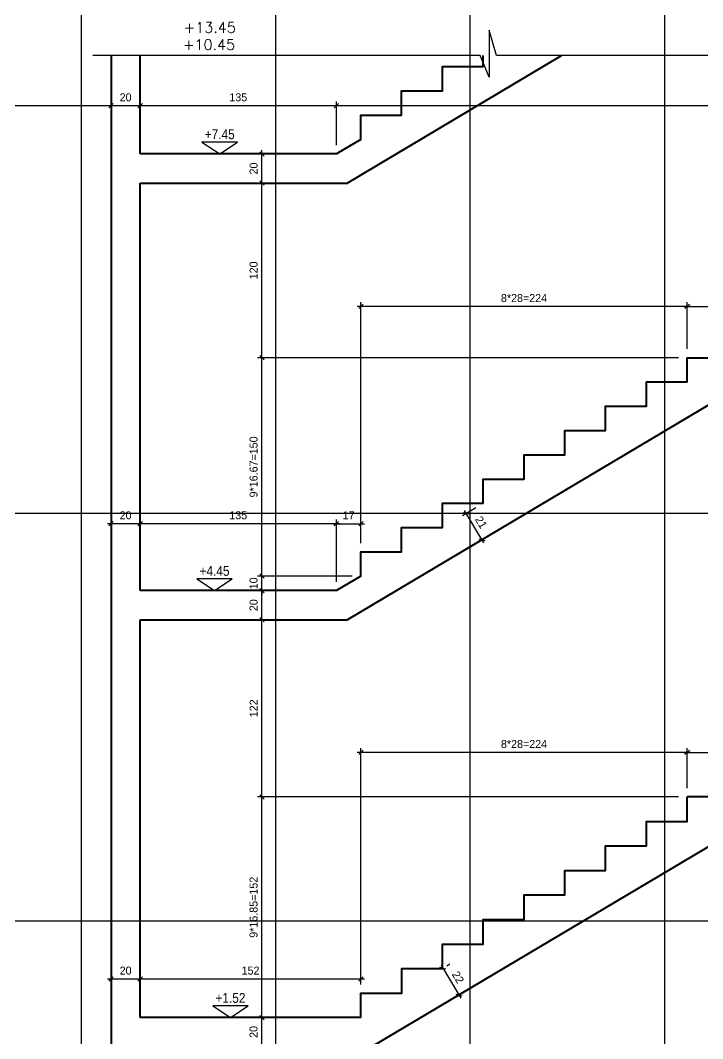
# Model space of a CAD drawing. Header units: inches. Extents: x -5298 to 11252, y 8210 to 22495.
# Drawn here: x 8336 to 8804, y 16194 to 16894 of the extents above; entities that cross this region are included whole.
import ezdxf
from ezdxf.enums import TextEntityAlignment as Align

# ---------------------------------------------------------------- set-up
doc = ezdxf.new("R2010")
doc.units = ezdxf.units.IN
doc.header["$LTSCALE"] = 55
doc.header["$MEASUREMENT"] = 0
doc.layers.get('Defpoints').update_dxf_attribs({"color": 40})
for name, color, linetype in [('BEAM', 3, 'Continuous'), ('break', 1, 'Continuous'), ('dim', 2, 'Continuous'), ('otm', 3, 'Continuous'), ('otm-text', 1, 'Continuous'), ('P-lines', 3, 'Continuous')]:
    doc.layers.add(name, color=color, linetype=linetype)
doc.layers.add('W-Conc', color=3, linetype='Continuous', lineweight=40)
doc.styles.add('danmm', font='danmm.shx', dxfattribs={"width": 0.9})
doc.styles.add('HEBTXT', font='hebtxt-weld.shx')
doc.styles.add('ROMANS', font='romans')
doc.dimstyles.new('25', dxfattribs={"dimtxt": 5.5, "dimasz": 3, "dimexe": 3, "dimexo": 6, "dimgap": 3, "dimtad": 1, "dimdec": 0, "dimrnd": 0.5, "dimtxsty": 'HEBTXT', "dimblk1": 'OBLIQUE', "dimblk2": 'OBLIQUE', "dimsah": 1, "dimcen": 1, "dimdle": 2.5, "dimclre": 9, "dimclrt": 3, "dimazin": 3, "dimtfac": 1, "dimtdec": 0, "dimtix": 1, "dimtmove": 2, "dimatfit": 3, "dimldrblk": 'OBLIQUE'})

# ---------------------------------------------------------------- blocks, each defined once
blk = doc.blocks.new('MF1')
blk.add_lwpolyline([(30, 20), (0, 0), (-30, 20)], close=True)
at = {"style": 'ROMANS'}
blk.add_attdef('0', text='', height=6, dxfattribs=at).set_placement((0, 25), align=Align.CENTER)
blk = doc.blocks.new('_OBLIQUE')
at = {"color": 0, "linetype": 'ByBlock'}
blk.add_line((-0.5, -0.5), (0.5, 0.5), dxfattribs=at)
blk = doc.blocks.new('*D1336')
at = {"layer": 'Defpoints', "color": 0, "linetype": 'Continuous', "ltscale": 5, "transparency": 16777216}
for p in [(8653.31, 16562.17, -0.16), (8664.05, 16544.13, -0.16), (8652.29, 16537.12)]:
    blk.add_point(p, dxfattribs=at)
at = {"layer": 'dim', "color": 9, "linetype": 'Continuous', "lineweight": -2, "ltscale": 5, "transparency": 16777216}
for p, q in [((8648.15, 16559.1), (8638.97, 16553.63)), ((8658.9, 16541.06), (8649.71, 16535.59))]:
    blk.add_line(p, q, dxfattribs=at)
at = {"layer": 'dim', "color": 0, "linetype": 'Continuous', "lineweight": -2, "ltscale": 5, "transparency": 16777216}
blk.add_line((8640.27, 16557.32), (8653.57, 16534.98), dxfattribs=at)
at = {"layer": 'dim', "color": 0, "linetype": 'Continuous', "lineweight": -2, "ltscale": 5, "transparency": 16777216, "xscale": 3, "yscale": 3, "zscale": 3}
for p, rotation in [((8641.55, 16555.17), 120.7677557353201), ((8652.29, 16537.12), 300.7677557353201)]:
    blk.add_blockref('_OBLIQUE', p, dxfattribs=dict(at, rotation=rotation))
at = {"layer": 'dim', "color": 3, "linetype": 'Continuous', "ltscale": 5, "transparency": 16777216, "insert": (8651.86, 16549.09), "char_height": 5.5, "attachment_point": 5, "rotation": 300.76776, "style": 'HEBTXT'}
blk.add_mtext('\\A1;21', dxfattribs=at)
blk = doc.blocks.new('*D1337')
at = {"layer": 'Defpoints', "color": 0, "linetype": 'Continuous', "ltscale": 5, "transparency": 16777216}
for p in [(8625.33, 16242.51, -0.82), (8636.23, 16224.2, -0.82), (8636.54, 16224.38)]:
    blk.add_point(p, dxfattribs=at)
at = {"layer": 'dim', "color": 0, "linetype": 'Continuous', "lineweight": -2, "ltscale": 5, "transparency": 16777216}
blk.add_line((8624.36, 16244.84), (8637.82, 16222.23), dxfattribs=at)
at = {"layer": 'dim', "color": 9, "linetype": 'Continuous', "lineweight": -2, "ltscale": 5, "transparency": 16777216}
for p, q in [((8630.48, 16245.58), (8628.21, 16244.23)), ((8641.38, 16227.27), (8639.12, 16225.92))]:
    blk.add_line(p, q, dxfattribs=at)
at = {"layer": 'dim', "color": 0, "linetype": 'Continuous', "lineweight": -2, "ltscale": 5, "transparency": 16777216, "xscale": 3, "yscale": 3, "zscale": 3}
for p, rotation in [((8625.64, 16242.7), 120.7677557353202), ((8636.54, 16224.38), 300.7677557353202)]:
    blk.add_blockref('_OBLIQUE', p, dxfattribs=dict(at, rotation=rotation))
at = {"layer": 'dim', "color": 3, "linetype": 'Continuous', "ltscale": 5, "transparency": 16777216, "insert": (8636.03, 16236.48), "char_height": 5.5, "attachment_point": 5, "rotation": 300.76776, "style": 'HEBTXT'}
blk.add_mtext('\\A1;22', dxfattribs=at)
blk = doc.blocks.new('*D1440')
at = {"layer": 'Defpoints', "color": 0, "linetype": 'Continuous', "ltscale": 5, "transparency": 16777216}
for p in [(8501.44, 16208.81), (8508.61, 16208.81, -0.31), (8509.35, 16189.16, -0.5)]:
    blk.add_point(p, dxfattribs=at)
at = {"layer": 'dim', "color": 9, "linetype": 'Continuous', "lineweight": -2, "ltscale": 5, "transparency": 16777216}
for p, q in [((8502.61, 16208.81), (8498.44, 16208.81)), ((8503.35, 16189.16), (8498.44, 16189.16))]:
    blk.add_line(p, q, dxfattribs=at)
at = {"layer": 'dim', "color": 0, "linetype": 'Continuous', "lineweight": -2, "ltscale": 5, "transparency": 16777216}
blk.add_line((8501.44, 16186.66), (8501.44, 16211.31), dxfattribs=at)
at = {"layer": 'dim', "color": 0, "linetype": 'Continuous', "lineweight": -2, "ltscale": 5, "transparency": 16777216, "xscale": 3, "yscale": 3, "zscale": 3}
for p, rotation in [((8501.44, 16208.81), 90), ((8501.44, 16189.16), 270)]:
    blk.add_blockref('_OBLIQUE', p, dxfattribs=dict(at, rotation=rotation))
at = {"layer": 'dim', "color": 3, "linetype": 'Continuous', "ltscale": 5, "transparency": 16777216, "insert": (8495.69, 16198.98), "char_height": 5.5, "attachment_point": 5, "rotation": 90, "style": 'HEBTXT'}
blk.add_mtext('\\A1;20', dxfattribs=at)
blk = doc.blocks.new('*D1441')
at = {"layer": 'Defpoints', "color": 0, "linetype": 'Continuous', "ltscale": 5, "transparency": 16777216}
for p in [(8501.44, 16360.46), (8793.3, 16360.46, 0.34), (8508.61, 16208.81, -0.31)]:
    blk.add_point(p, dxfattribs=at)
at = {"layer": 'dim', "color": 0, "linetype": 'Continuous', "lineweight": -2, "ltscale": 5, "transparency": 16777216}
blk.add_line((8501.44, 16206.31), (8501.44, 16362.96), dxfattribs=at)
at = {"layer": 'dim', "color": 9, "linetype": 'Continuous', "lineweight": -2, "ltscale": 5, "transparency": 16777216}
for p, q in [((8787.3, 16360.46), (8498.44, 16360.46)), ((8502.61, 16208.81), (8498.44, 16208.81))]:
    blk.add_line(p, q, dxfattribs=at)
at = {"layer": 'dim', "color": 0, "linetype": 'Continuous', "lineweight": -2, "ltscale": 5, "transparency": 16777216, "xscale": 3, "yscale": 3, "zscale": 3}
for p, rotation in [((8501.44, 16360.46), 90), ((8501.44, 16208.81), 270)]:
    blk.add_blockref('_OBLIQUE', p, dxfattribs=dict(at, rotation=rotation))
at = {"layer": 'dim', "color": 3, "linetype": 'Continuous', "ltscale": 5, "transparency": 16777216, "insert": (8495.69, 16284.63), "char_height": 5.5, "attachment_point": 5, "rotation": 90, "style": 'HEBTXT'}
blk.add_mtext('\\A1;9*16.85=152', dxfattribs=at)
blk = doc.blocks.new('*D1442')
at = {"layer": 'Defpoints', "color": 0, "linetype": 'Continuous', "ltscale": 5, "transparency": 16777216}
for p in [(8501.44, 16482.16), (8508.98, 16482.16, 0), (8793.3, 16360.46, 0.34)]:
    blk.add_point(p, dxfattribs=at)
at = {"layer": 'dim', "color": 9, "linetype": 'Continuous', "lineweight": -2, "ltscale": 5, "transparency": 16777216}
for p, q in [((8502.98, 16482.16), (8498.44, 16482.16)), ((8787.3, 16360.46), (8498.44, 16360.46))]:
    blk.add_line(p, q, dxfattribs=at)
at = {"layer": 'dim', "color": 0, "linetype": 'Continuous', "lineweight": -2, "ltscale": 5, "transparency": 16777216}
blk.add_line((8501.44, 16357.96), (8501.44, 16484.66), dxfattribs=at)
at = {"layer": 'dim', "color": 0, "linetype": 'Continuous', "lineweight": -2, "ltscale": 5, "transparency": 16777216, "xscale": 3, "yscale": 3, "zscale": 3}
for p, rotation in [((8501.44, 16482.16), 90), ((8501.44, 16360.46), 270)]:
    blk.add_blockref('_OBLIQUE', p, dxfattribs=dict(at, rotation=rotation))
at = {"layer": 'dim', "color": 3, "linetype": 'Continuous', "ltscale": 5, "transparency": 16777216, "insert": (8495.69, 16421.31), "char_height": 5.5, "attachment_point": 5, "rotation": 90, "style": 'HEBTXT'}
blk.add_mtext('\\A1;122', dxfattribs=at)
blk = doc.blocks.new('*D1431')
at = {"layer": 'Defpoints', "color": 0, "linetype": 'Continuous', "ltscale": 5, "transparency": 16777216}
for p in [(8501.44, 16502.16), (8509.6, 16502.16, 0.34), (8508.98, 16482.16, 0)]:
    blk.add_point(p, dxfattribs=at)
at = {"layer": 'dim', "color": 0, "linetype": 'Continuous', "lineweight": -2, "ltscale": 5, "transparency": 16777216}
blk.add_line((8501.44, 16479.66), (8501.44, 16504.66), dxfattribs=at)
at = {"layer": 'dim', "color": 9, "linetype": 'Continuous', "lineweight": -2, "ltscale": 5, "transparency": 16777216}
for p, q in [((8503.6, 16502.16), (8498.44, 16502.16)), ((8502.98, 16482.16), (8498.44, 16482.16))]:
    blk.add_line(p, q, dxfattribs=at)
at = {"layer": 'dim', "color": 0, "linetype": 'Continuous', "lineweight": -2, "ltscale": 5, "transparency": 16777216, "xscale": 3, "yscale": 3, "zscale": 3}
for p, rotation in [((8501.44, 16502.16), 90), ((8501.44, 16482.16), 270)]:
    blk.add_blockref('_OBLIQUE', p, dxfattribs=dict(at, rotation=rotation))
at = {"layer": 'dim', "color": 3, "linetype": 'Continuous', "ltscale": 5, "transparency": 16777216, "insert": (8495.69, 16492.16), "char_height": 5.5, "attachment_point": 5, "rotation": 90, "style": 'HEBTXT'}
blk.add_mtext('\\A1;20', dxfattribs=at)
blk = doc.blocks.new('*D1432')
at = {"layer": 'Defpoints', "color": 0, "linetype": 'Continuous', "ltscale": 5, "transparency": 16777216}
for p in [(8501.44, 16512.16), (8569.31, 16512.16, -0.16), (8509.6, 16502.16, 0.34)]:
    blk.add_point(p, dxfattribs=at)
at = {"layer": 'dim', "color": 9, "linetype": 'Continuous', "lineweight": -2, "ltscale": 5, "transparency": 16777216}
for p, q in [((8563.31, 16512.16), (8498.44, 16512.16)), ((8503.6, 16502.16), (8498.44, 16502.16))]:
    blk.add_line(p, q, dxfattribs=at)
at = {"layer": 'dim', "color": 0, "linetype": 'Continuous', "lineweight": -2, "ltscale": 5, "transparency": 16777216}
for p, q in [((8501.44, 16512.16), (8501.44, 16515.16)), ((8501.44, 16502.16), (8501.44, 16512.16)), ((8501.44, 16502.16), (8501.44, 16499.16))]:
    blk.add_line(p, q, dxfattribs=at)
at = {"layer": 'dim', "color": 0, "linetype": 'Continuous', "lineweight": -2, "ltscale": 5, "transparency": 16777216, "xscale": 3, "yscale": 3, "zscale": 3}
for p, rotation in [((8501.44, 16512.16), 270), ((8501.44, 16502.16), 90)]:
    blk.add_blockref('_OBLIQUE', p, dxfattribs=dict(at, rotation=rotation))
at = {"layer": 'dim', "color": 3, "linetype": 'Continuous', "ltscale": 5, "transparency": 16777216, "insert": (8495.69, 16507.16), "char_height": 5.5, "attachment_point": 5, "rotation": 90, "style": 'HEBTXT'}
blk.add_mtext('\\A1;10', dxfattribs=at)
blk = doc.blocks.new('*D1433')
at = {"layer": 'Defpoints', "color": 0, "linetype": 'Continuous', "ltscale": 5, "transparency": 16777216}
for p in [(8501.44, 16662.16), (8793.31, 16662.16, -0.16), (8569.31, 16512.16, -0.16)]:
    blk.add_point(p, dxfattribs=at)
at = {"layer": 'dim', "color": 0, "linetype": 'Continuous', "lineweight": -2, "ltscale": 5, "transparency": 16777216}
blk.add_line((8501.44, 16509.66), (8501.44, 16664.66), dxfattribs=at)
at = {"layer": 'dim', "color": 9, "linetype": 'Continuous', "lineweight": -2, "ltscale": 5, "transparency": 16777216}
for p, q in [((8787.31, 16662.16), (8498.44, 16662.16)), ((8563.31, 16512.16), (8498.44, 16512.16))]:
    blk.add_line(p, q, dxfattribs=at)
at = {"layer": 'dim', "color": 0, "linetype": 'Continuous', "lineweight": -2, "ltscale": 5, "transparency": 16777216, "xscale": 3, "yscale": 3, "zscale": 3}
for p, rotation in [((8501.44, 16662.16), 90), ((8501.44, 16512.16), 270)]:
    blk.add_blockref('_OBLIQUE', p, dxfattribs=dict(at, rotation=rotation))
at = {"layer": 'dim', "color": 3, "linetype": 'Continuous', "ltscale": 5, "transparency": 16777216, "insert": (8495.69, 16587.16), "char_height": 5.5, "attachment_point": 5, "rotation": 90, "style": 'HEBTXT'}
blk.add_mtext('\\A1;9*16.67=150', dxfattribs=at)
blk = doc.blocks.new('*D1434')
at = {"layer": 'Defpoints', "color": 0, "linetype": 'Continuous', "ltscale": 5, "transparency": 16777216}
for p in [(8501.44, 16782.16), (8514.59, 16782.16, -0.16), (8793.31, 16662.16, -0.16)]:
    blk.add_point(p, dxfattribs=at)
at = {"layer": 'dim', "color": 0, "linetype": 'Continuous', "lineweight": -2, "ltscale": 5, "transparency": 16777216}
blk.add_line((8501.44, 16659.66), (8501.44, 16784.66), dxfattribs=at)
at = {"layer": 'dim', "color": 9, "linetype": 'Continuous', "lineweight": -2, "ltscale": 5, "transparency": 16777216}
for p, q in [((8508.59, 16782.16), (8498.44, 16782.16)), ((8787.31, 16662.16), (8498.44, 16662.16))]:
    blk.add_line(p, q, dxfattribs=at)
at = {"layer": 'dim', "color": 0, "linetype": 'Continuous', "lineweight": -2, "ltscale": 5, "transparency": 16777216, "xscale": 3, "yscale": 3, "zscale": 3}
for p, rotation in [((8501.44, 16782.16), 90), ((8501.44, 16662.16), 270)]:
    blk.add_blockref('_OBLIQUE', p, dxfattribs=dict(at, rotation=rotation))
at = {"layer": 'dim', "color": 3, "linetype": 'Continuous', "ltscale": 5, "transparency": 16777216, "insert": (8495.69, 16722.16), "char_height": 5.5, "attachment_point": 5, "rotation": 90, "style": 'HEBTXT'}
blk.add_mtext('\\A1;120', dxfattribs=at)
blk = doc.blocks.new('*D1435')
at = {"layer": 'Defpoints', "color": 0, "linetype": 'Continuous', "ltscale": 5, "transparency": 16777216}
for p in [(8501.44, 16802.16), (8513.17, 16802.16, -0.16), (8514.59, 16782.16, -0.16)]:
    blk.add_point(p, dxfattribs=at)
at = {"layer": 'dim', "color": 0, "linetype": 'Continuous', "lineweight": -2, "ltscale": 5, "transparency": 16777216}
blk.add_line((8501.44, 16779.66), (8501.44, 16804.66), dxfattribs=at)
at = {"layer": 'dim', "color": 9, "linetype": 'Continuous', "lineweight": -2, "ltscale": 5, "transparency": 16777216}
for p, q in [((8507.17, 16802.16), (8498.44, 16802.16)), ((8508.59, 16782.16), (8498.44, 16782.16))]:
    blk.add_line(p, q, dxfattribs=at)
at = {"layer": 'dim', "color": 0, "linetype": 'Continuous', "lineweight": -2, "ltscale": 5, "transparency": 16777216, "xscale": 3, "yscale": 3, "zscale": 3}
for p, rotation in [((8501.44, 16802.16), 90), ((8501.44, 16782.16), 270)]:
    blk.add_blockref('_OBLIQUE', p, dxfattribs=dict(at, rotation=rotation))
at = {"layer": 'dim', "color": 3, "linetype": 'Continuous', "ltscale": 5, "transparency": 16777216, "insert": (8495.69, 16792.16), "char_height": 5.5, "attachment_point": 5, "rotation": 90, "style": 'HEBTXT'}
blk.add_mtext('\\A1;20', dxfattribs=at)
blk = doc.blocks.new('*D1478')
at = {"layer": 'Defpoints', "color": 0, "linetype": 'Continuous', "ltscale": 5, "transparency": 16777216}
for p in [(8907.81, 16391.01), (8907.81, 16372.27, 0.34), (8793.3, 16360.46, -0.82)]:
    blk.add_point(p, dxfattribs=at)
at = {"layer": 'dim', "color": 0, "linetype": 'Continuous', "lineweight": -2, "ltscale": 5, "transparency": 16777216}
blk.add_line((8790.8, 16391.01), (8910.31, 16391.01), dxfattribs=at)
at = {"layer": 'dim', "color": 9, "linetype": 'Continuous', "lineweight": -2, "ltscale": 5, "transparency": 16777216}
for p, q in [((8793.3, 16366.46), (8793.3, 16394.01)), ((8907.81, 16378.27), (8907.81, 16394.01))]:
    blk.add_line(p, q, dxfattribs=at)
at = {"layer": 'dim', "color": 0, "linetype": 'Continuous', "lineweight": -2, "ltscale": 5, "transparency": 16777216, "xscale": 3, "yscale": 3, "zscale": 3, "rotation": 180}
blk.add_blockref('_OBLIQUE', (8793.3, 16391.01), dxfattribs=at)
at = {"layer": 'dim', "color": 0, "linetype": 'Continuous', "lineweight": -2, "ltscale": 5, "transparency": 16777216, "xscale": 3, "yscale": 3, "zscale": 3}
blk.add_blockref('_OBLIQUE', (8907.81, 16391.01), dxfattribs=at)
at = {"layer": 'dim', "color": 3, "linetype": 'Continuous', "ltscale": 5, "transparency": 16777216, "insert": (8850.56, 16396.76), "char_height": 5.5, "attachment_point": 5, "style": 'HEBTXT'}
blk.add_mtext('\\A1;115', dxfattribs=at)
blk = doc.blocks.new('*D1480')
at = {"layer": 'Defpoints', "color": 0, "linetype": 'Continuous', "ltscale": 5, "transparency": 16777216}
for p in [(8569.33, 16391.01), (8793.3, 16360.46, -0.82), (8569.33, 16225.66, -0.82)]:
    blk.add_point(p, dxfattribs=at)
at = {"layer": 'dim', "color": 0, "linetype": 'Continuous', "lineweight": -2, "ltscale": 5, "transparency": 16777216}
blk.add_line((8795.8, 16391.01), (8566.83, 16391.01), dxfattribs=at)
at = {"layer": 'dim', "color": 9, "linetype": 'Continuous', "lineweight": -2, "ltscale": 5, "transparency": 16777216}
for p, q in [((8569.33, 16231.66), (8569.33, 16394.01)), ((8793.3, 16366.46), (8793.3, 16394.01))]:
    blk.add_line(p, q, dxfattribs=at)
at = {"layer": 'dim', "color": 0, "linetype": 'Continuous', "lineweight": -2, "ltscale": 5, "transparency": 16777216, "xscale": 3, "yscale": 3, "zscale": 3, "rotation": 180}
blk.add_blockref('_OBLIQUE', (8569.33, 16391.01), dxfattribs=at)
at = {"layer": 'dim', "color": 0, "linetype": 'Continuous', "lineweight": -2, "ltscale": 5, "transparency": 16777216, "xscale": 3, "yscale": 3, "zscale": 3}
blk.add_blockref('_OBLIQUE', (8793.3, 16391.01), dxfattribs=at)
at = {"layer": 'dim', "color": 3, "linetype": 'Continuous', "ltscale": 5, "transparency": 16777216, "insert": (8681.32, 16396.76), "char_height": 5.5, "attachment_point": 5, "style": 'HEBTXT'}
blk.add_mtext('\\A1;8*28=224', dxfattribs=at)
blk = doc.blocks.new('*D1481')
at = {"layer": 'Defpoints', "color": 0, "linetype": 'Continuous', "ltscale": 5, "transparency": 16777216}
for p in [(8417.81, 16235.33), (8417.81, 16223.03, 0.05), (8569.33, 16225.66, -0.82)]:
    blk.add_point(p, dxfattribs=at)
at = {"layer": 'dim', "color": 9, "linetype": 'Continuous', "lineweight": -2, "ltscale": 5, "transparency": 16777216}
for p, q in [((8417.81, 16229.03), (8417.81, 16238.33)), ((8569.33, 16231.66), (8569.33, 16238.33))]:
    blk.add_line(p, q, dxfattribs=at)
at = {"layer": 'dim', "color": 0, "linetype": 'Continuous', "lineweight": -2, "ltscale": 5, "transparency": 16777216}
blk.add_line((8571.83, 16235.33), (8415.31, 16235.33), dxfattribs=at)
at = {"layer": 'dim', "color": 0, "linetype": 'Continuous', "lineweight": -2, "ltscale": 5, "transparency": 16777216, "xscale": 3, "yscale": 3, "zscale": 3, "rotation": 180}
blk.add_blockref('_OBLIQUE', (8417.81, 16235.33), dxfattribs=at)
at = {"layer": 'dim', "color": 0, "linetype": 'Continuous', "lineweight": -2, "ltscale": 5, "transparency": 16777216, "xscale": 3, "yscale": 3, "zscale": 3}
blk.add_blockref('_OBLIQUE', (8569.33, 16235.33), dxfattribs=at)
at = {"layer": 'dim', "color": 3, "linetype": 'Continuous', "ltscale": 5, "transparency": 16777216, "insert": (8493.57, 16241.08), "char_height": 5.5, "attachment_point": 5, "style": 'HEBTXT'}
blk.add_mtext('\\A1;152', dxfattribs=at)
blk = doc.blocks.new('*D1482')
at = {"layer": 'Defpoints', "color": 0, "linetype": 'Continuous', "ltscale": 5, "transparency": 16777216}
for p in [(8397.81, 16235.33), (8397.81, 16222.82, 0.04), (8417.81, 16223.03, 0.05)]:
    blk.add_point(p, dxfattribs=at)
at = {"layer": 'dim', "color": 9, "linetype": 'Continuous', "lineweight": -2, "ltscale": 5, "transparency": 16777216}
for p, q in [((8397.81, 16228.82), (8397.81, 16238.33)), ((8417.81, 16229.03), (8417.81, 16238.33))]:
    blk.add_line(p, q, dxfattribs=at)
at = {"layer": 'dim', "color": 0, "linetype": 'Continuous', "lineweight": -2, "ltscale": 5, "transparency": 16777216}
blk.add_line((8420.31, 16235.33), (8395.31, 16235.33), dxfattribs=at)
at = {"layer": 'dim', "color": 0, "linetype": 'Continuous', "lineweight": -2, "ltscale": 5, "transparency": 16777216, "xscale": 3, "yscale": 3, "zscale": 3, "rotation": 180}
blk.add_blockref('_OBLIQUE', (8397.81, 16235.33), dxfattribs=at)
at = {"layer": 'dim', "color": 0, "linetype": 'Continuous', "lineweight": -2, "ltscale": 5, "transparency": 16777216, "xscale": 3, "yscale": 3, "zscale": 3}
blk.add_blockref('_OBLIQUE', (8417.81, 16235.33), dxfattribs=at)
at = {"layer": 'dim', "color": 3, "linetype": 'Continuous', "ltscale": 5, "transparency": 16777216, "insert": (8407.81, 16241.08), "char_height": 5.5, "attachment_point": 5, "style": 'HEBTXT'}
blk.add_mtext('\\A1;20', dxfattribs=at)
blk = doc.blocks.new('*D1483')
at = {"layer": 'Defpoints', "color": 0, "linetype": 'Continuous', "ltscale": 5, "transparency": 16777216}
for p in [(8417.81, 16835.28), (8417.81, 16812.44, -0.01), (8552.51, 16802.16, -0.16)]:
    blk.add_point(p, dxfattribs=at)
at = {"layer": 'dim', "color": 0, "linetype": 'Continuous', "lineweight": -2, "ltscale": 5, "transparency": 16777216}
blk.add_line((8555.01, 16835.28), (8415.31, 16835.28), dxfattribs=at)
at = {"layer": 'dim', "color": 9, "linetype": 'Continuous', "lineweight": -2, "ltscale": 5, "transparency": 16777216}
for p, q in [((8417.81, 16818.44), (8417.81, 16838.28)), ((8552.51, 16808.16), (8552.51, 16838.28))]:
    blk.add_line(p, q, dxfattribs=at)
at = {"layer": 'dim', "color": 0, "linetype": 'Continuous', "lineweight": -2, "ltscale": 5, "transparency": 16777216, "xscale": 3, "yscale": 3, "zscale": 3, "rotation": 180}
blk.add_blockref('_OBLIQUE', (8417.81, 16835.28), dxfattribs=at)
at = {"layer": 'dim', "color": 0, "linetype": 'Continuous', "lineweight": -2, "ltscale": 5, "transparency": 16777216, "xscale": 3, "yscale": 3, "zscale": 3}
blk.add_blockref('_OBLIQUE', (8552.51, 16835.28), dxfattribs=at)
at = {"layer": 'dim', "color": 3, "linetype": 'Continuous', "ltscale": 5, "transparency": 16777216, "insert": (8485.16, 16841.03), "char_height": 5.5, "attachment_point": 5, "style": 'HEBTXT'}
blk.add_mtext('\\A1;135', dxfattribs=at)
blk = doc.blocks.new('*D1506')
at = {"layer": 'Defpoints', "color": 0, "linetype": 'Continuous', "ltscale": 5, "transparency": 16777216}
for p in [(8397.81, 16835.28), (8397.81, 16823.7, -0.02), (8417.81, 16812.44, -0.01)]:
    blk.add_point(p, dxfattribs=at)
at = {"layer": 'dim', "color": 0, "linetype": 'Continuous', "lineweight": -2, "ltscale": 5, "transparency": 16777216}
blk.add_line((8420.31, 16835.28), (8395.31, 16835.28), dxfattribs=at)
at = {"layer": 'dim', "color": 9, "linetype": 'Continuous', "lineweight": -2, "ltscale": 5, "transparency": 16777216}
for p, q in [((8397.81, 16829.7), (8397.81, 16838.28)), ((8417.81, 16818.44), (8417.81, 16838.28))]:
    blk.add_line(p, q, dxfattribs=at)
at = {"layer": 'dim', "color": 0, "linetype": 'Continuous', "lineweight": -2, "ltscale": 5, "transparency": 16777216, "xscale": 3, "yscale": 3, "zscale": 3, "rotation": 180}
blk.add_blockref('_OBLIQUE', (8397.81, 16835.28), dxfattribs=at)
at = {"layer": 'dim', "color": 0, "linetype": 'Continuous', "lineweight": -2, "ltscale": 5, "transparency": 16777216, "xscale": 3, "yscale": 3, "zscale": 3}
blk.add_blockref('_OBLIQUE', (8417.81, 16835.28), dxfattribs=at)
at = {"layer": 'dim', "color": 3, "linetype": 'Continuous', "ltscale": 5, "transparency": 16777216, "insert": (8407.81, 16841.03), "char_height": 5.5, "attachment_point": 5, "style": 'HEBTXT'}
blk.add_mtext('\\A1;20', dxfattribs=at)
blk = doc.blocks.new('*D1507')
at = {"layer": 'Defpoints', "color": 0, "linetype": 'Continuous', "ltscale": 5, "transparency": 16777216}
for p in [(8417.81, 16548.13), (8417.81, 16512.51, 0.02), (8552.51, 16502.16, 0.34)]:
    blk.add_point(p, dxfattribs=at)
at = {"layer": 'dim', "color": 0, "linetype": 'Continuous', "lineweight": -2, "ltscale": 5, "transparency": 16777216}
blk.add_line((8555.01, 16548.13), (8415.31, 16548.13), dxfattribs=at)
at = {"layer": 'dim', "color": 9, "linetype": 'Continuous', "lineweight": -2, "ltscale": 5, "transparency": 16777216}
for p, q in [((8417.81, 16518.51), (8417.81, 16551.13)), ((8552.51, 16508.16), (8552.51, 16551.13))]:
    blk.add_line(p, q, dxfattribs=at)
at = {"layer": 'dim', "color": 0, "linetype": 'Continuous', "lineweight": -2, "ltscale": 5, "transparency": 16777216, "xscale": 3, "yscale": 3, "zscale": 3, "rotation": 180}
blk.add_blockref('_OBLIQUE', (8417.81, 16548.13), dxfattribs=at)
at = {"layer": 'dim', "color": 0, "linetype": 'Continuous', "lineweight": -2, "ltscale": 5, "transparency": 16777216, "xscale": 3, "yscale": 3, "zscale": 3}
blk.add_blockref('_OBLIQUE', (8552.51, 16548.13), dxfattribs=at)
at = {"layer": 'dim', "color": 3, "linetype": 'Continuous', "ltscale": 5, "transparency": 16777216, "insert": (8485.16, 16553.88), "char_height": 5.5, "attachment_point": 5, "style": 'HEBTXT'}
blk.add_mtext('\\A1;135', dxfattribs=at)
blk = doc.blocks.new('*D1508')
at = {"layer": 'Defpoints', "color": 0, "linetype": 'Continuous', "ltscale": 5, "transparency": 16777216}
for p in [(8569.31, 16548.13), (8569.31, 16528.83, -0.16), (8552.51, 16502.16, 0.34)]:
    blk.add_point(p, dxfattribs=at)
at = {"layer": 'dim', "color": 0, "linetype": 'Continuous', "lineweight": -2, "ltscale": 5, "transparency": 16777216}
blk.add_line((8550.01, 16548.13), (8571.81, 16548.13), dxfattribs=at)
at = {"layer": 'dim', "color": 9, "linetype": 'Continuous', "lineweight": -2, "ltscale": 5, "transparency": 16777216}
for p, q in [((8552.51, 16508.16), (8552.51, 16551.13)), ((8569.31, 16534.83), (8569.31, 16551.13))]:
    blk.add_line(p, q, dxfattribs=at)
at = {"layer": 'dim', "color": 0, "linetype": 'Continuous', "lineweight": -2, "ltscale": 5, "transparency": 16777216, "xscale": 3, "yscale": 3, "zscale": 3, "rotation": 180}
blk.add_blockref('_OBLIQUE', (8552.51, 16548.13), dxfattribs=at)
at = {"layer": 'dim', "color": 0, "linetype": 'Continuous', "lineweight": -2, "ltscale": 5, "transparency": 16777216, "xscale": 3, "yscale": 3, "zscale": 3}
blk.add_blockref('_OBLIQUE', (8569.31, 16548.13), dxfattribs=at)
at = {"layer": 'dim', "color": 3, "linetype": 'Continuous', "ltscale": 5, "transparency": 16777216, "insert": (8560.91, 16553.88), "char_height": 5.5, "attachment_point": 5, "style": 'HEBTXT'}
blk.add_mtext('\\A1;17', dxfattribs=at)
blk = doc.blocks.new('*D1509')
at = {"layer": 'Defpoints', "color": 0, "linetype": 'Continuous', "ltscale": 5, "transparency": 16777216}
for p in [(8397.81, 16548.13), (8397.81, 16535.39, 0.01), (8417.81, 16512.51, 0.02)]:
    blk.add_point(p, dxfattribs=at)
at = {"layer": 'dim', "color": 0, "linetype": 'Continuous', "lineweight": -2, "ltscale": 5, "transparency": 16777216}
blk.add_line((8420.31, 16548.13), (8395.31, 16548.13), dxfattribs=at)
at = {"layer": 'dim', "color": 9, "linetype": 'Continuous', "lineweight": -2, "ltscale": 5, "transparency": 16777216}
for p, q in [((8397.81, 16541.39), (8397.81, 16551.13)), ((8417.81, 16518.51), (8417.81, 16551.13))]:
    blk.add_line(p, q, dxfattribs=at)
at = {"layer": 'dim', "color": 0, "linetype": 'Continuous', "lineweight": -2, "ltscale": 5, "transparency": 16777216, "xscale": 3, "yscale": 3, "zscale": 3, "rotation": 180}
blk.add_blockref('_OBLIQUE', (8397.81, 16548.13), dxfattribs=at)
at = {"layer": 'dim', "color": 0, "linetype": 'Continuous', "lineweight": -2, "ltscale": 5, "transparency": 16777216, "xscale": 3, "yscale": 3, "zscale": 3}
blk.add_blockref('_OBLIQUE', (8417.81, 16548.13), dxfattribs=at)
at = {"layer": 'dim', "color": 3, "linetype": 'Continuous', "ltscale": 5, "transparency": 16777216, "insert": (8407.81, 16553.88), "char_height": 5.5, "attachment_point": 5, "style": 'HEBTXT'}
blk.add_mtext('\\A1;20', dxfattribs=at)
blk = doc.blocks.new('*D1510')
at = {"layer": 'Defpoints', "color": 0, "linetype": 'Continuous', "ltscale": 5, "transparency": 16777216}
for p in [(8907.81, 16697.37), (8907.81, 16666.5, 0.31), (8793.31, 16662.16, -0.16)]:
    blk.add_point(p, dxfattribs=at)
at = {"layer": 'dim', "color": 9, "linetype": 'Continuous', "lineweight": -2, "ltscale": 5, "transparency": 16777216}
for p, q in [((8793.31, 16668.16), (8793.31, 16700.37)), ((8907.81, 16672.5), (8907.81, 16700.37))]:
    blk.add_line(p, q, dxfattribs=at)
at = {"layer": 'dim', "color": 0, "linetype": 'Continuous', "lineweight": -2, "ltscale": 5, "transparency": 16777216}
blk.add_line((8790.81, 16697.37), (8910.31, 16697.37), dxfattribs=at)
at = {"layer": 'dim', "color": 0, "linetype": 'Continuous', "lineweight": -2, "ltscale": 5, "transparency": 16777216, "xscale": 3, "yscale": 3, "zscale": 3, "rotation": 180}
blk.add_blockref('_OBLIQUE', (8793.31, 16697.37), dxfattribs=at)
at = {"layer": 'dim', "color": 0, "linetype": 'Continuous', "lineweight": -2, "ltscale": 5, "transparency": 16777216, "xscale": 3, "yscale": 3, "zscale": 3}
blk.add_blockref('_OBLIQUE', (8907.81, 16697.37), dxfattribs=at)
at = {"layer": 'dim', "color": 3, "linetype": 'Continuous', "ltscale": 5, "transparency": 16777216, "insert": (8850.56, 16703.12), "char_height": 5.5, "attachment_point": 5, "style": 'HEBTXT'}
blk.add_mtext('\\A1;115', dxfattribs=at)
blk = doc.blocks.new('*D1323')
at = {"layer": 'Defpoints', "color": 0, "linetype": 'Continuous', "ltscale": 5, "transparency": 16777216}
for p in [(8569.31, 16697.37), (8793.31, 16662.16, -0.16), (8569.31, 16528.83, -0.16)]:
    blk.add_point(p, dxfattribs=at)
at = {"layer": 'dim', "color": 9, "linetype": 'Continuous', "lineweight": -2, "ltscale": 5, "transparency": 16777216}
for p, q in [((8569.31, 16534.83), (8569.31, 16700.37)), ((8793.31, 16668.16), (8793.31, 16700.37))]:
    blk.add_line(p, q, dxfattribs=at)
at = {"layer": 'dim', "color": 0, "linetype": 'Continuous', "lineweight": -2, "ltscale": 5, "transparency": 16777216}
blk.add_line((8795.81, 16697.37), (8566.81, 16697.37), dxfattribs=at)
at = {"layer": 'dim', "color": 0, "linetype": 'Continuous', "lineweight": -2, "ltscale": 5, "transparency": 16777216, "xscale": 3, "yscale": 3, "zscale": 3, "rotation": 180}
blk.add_blockref('_OBLIQUE', (8569.31, 16697.37), dxfattribs=at)
at = {"layer": 'dim', "color": 0, "linetype": 'Continuous', "lineweight": -2, "ltscale": 5, "transparency": 16777216, "xscale": 3, "yscale": 3, "zscale": 3}
blk.add_blockref('_OBLIQUE', (8793.31, 16697.37), dxfattribs=at)
at = {"layer": 'dim', "color": 3, "linetype": 'Continuous', "ltscale": 5, "transparency": 16777216, "insert": (8681.31, 16703.12), "char_height": 5.5, "attachment_point": 5, "style": 'HEBTXT'}
blk.add_mtext('\\A1;8*28=224', dxfattribs=at)

msp = doc.modelspace()

# ---------------------------------------------------------------- linework, layer by layer
at = {"layer": 'BEAM', "color": 5}
for p, q in [((8377.438, 11513.244), (8377.438, 18236.017)), ((8510.932, 11513.244), (8510.932, 18236.017)), ((8644.426, 11513.244), (8644.426, 18236.017)), ((8777.92, 11513.244), (8777.92, 18236.017)), ((7576.475, 16835.44), (10780.328, 16835.44)), ((7576.475, 16555.324), (10780.328, 16555.324)), ((7576.475, 16275.208), (10780.328, 16275.208))]:
    msp.add_line(p, q, dxfattribs=at)
at = {"layer": 'BEAM', "linetype": 'Continuous', "elevation": -0.451}
msp.add_lwpolyline([(8417.811, 16482.16), (8559.97, 16482.16)], dxfattribs=at)
at = {"layer": 'break', "elevation": -0.163}
msp.add_lwpolyline([(8959.386, 16869.685), (8662.453, 16869.685), (8657.278, 16887.105), (8657.278, 16855.009), (8651.153, 16869.685), (8385.393, 16869.685)], dxfattribs=at)
at = {"layer": 'W-Conc', "ltscale": 5}
for p, q in [((8397.806, 16869.685, -0.473), (8397.806, 15127.16, -0.296)), ((8417.811, 16802.16, -0.461), (8417.811, 16869.685, -0.468)), ((8417.811, 16502.16, -0.429), (8417.811, 16782.16, -0.459)), ((8559.97, 16482.16, -0.616), (8828.716, 16642.16, -0.616)), ((8417.811, 16208.81, -0.398), (8417.811, 16482.16, -0.427)), ((8577.379, 16189.16, -1.271), (8831.512, 16340.46, -1.271))]:
    msp.add_line(p, q, dxfattribs=at)
for points, elevation in [([(8417.811, 16782.16), (8559.965, 16782.16), (8706.978, 16869.685)], -0.616), ([(8569.304, 16812.16), (8569.304, 16812.16), (8569.304, 16828.83), (8597.304, 16828.83), (8597.304, 16845.5), (8625.304, 16845.5), (8625.304, 16862.17), (8653.304, 16862.17), (8653.304, 16869.685)], -0.616), ([(8569.309, 16812.16), (8569.309, 16812.16), (8552.514, 16802.16), (8417.811, 16802.16)], -0.616), ([(8569.309, 16512.16), (8569.309, 16512.16), (8569.309, 16528.83), (8597.309, 16528.83), (8597.309, 16545.5), (8625.309, 16545.5), (8625.309, 16562.17), (8653.309, 16562.17), (8653.309, 16578.84), (8681.309, 16578.84), (8681.309, 16595.51), (8709.309, 16595.51), (8709.309, 16612.18), (8737.309, 16612.18), (8737.309, 16628.85), (8765.309, 16628.85), (8765.309, 16645.52), (8793.309, 16645.52), (8793.309, 16662.16), (8907.811, 16662.16)], -0.616), ([(8569.309, 16512.16), (8569.309, 16512.16), (8552.513, 16502.16), (8417.811, 16502.16)], -0.107), ([(8569.333, 16208.81), (8569.333, 16225.66), (8597.333, 16225.66), (8597.333, 16242.51), (8625.325, 16242.51), (8625.325, 16259.36), (8653.325, 16259.36), (8653.325, 16276.21), (8681.317, 16276.21), (8681.317, 16293.06), (8709.317, 16293.06), (8709.317, 16309.91), (8737.325, 16309.91), (8737.309, 16326.76), (8765.309, 16326.76), (8765.325, 16343.61), (8793.301, 16343.61), (8793.301, 16360.46)], -1.271), ([(8907.811, 16360.46), (8793.301, 16360.46)], -0.107), ([(8569.333, 16208.81), (8417.811, 16208.81)], -0.762)]:
    msp.add_lwpolyline(points, dxfattribs=dict(at, elevation=elevation))
msp.add_polyline3d([(8417.811, 16482.16, -0.451), (8559.97, 16482.16, -0.451)], dxfattribs=at)

# ---------------------------------------------------------------- block references
at = {"layer": 'P-lines', "color": 3}
ref = msp.add_blockref('MF1', (8472.437, 16802.16, -0.616), dxfattribs=dict(at, xscale=-0.4065600000089035, yscale=0.4065600000089035, zscale=0.4065600000089035))
ref.add_attrib('-3.25', '+7.45', dxfattribs={"layer": 'otm-text', "height": 6.75, "style": 'danmm', "width": 0.9}).set_placement((8472.437, 16812.324, -0.616), align=Align.CENTER)
ref = msp.add_blockref('MF1', (8468.861, 16502.16, -0.107), dxfattribs=dict(at, xscale=-0.4065600000089035, yscale=0.4065600000089035, zscale=0.4065600000089035))
ref.add_attrib('-3.25', '+4.45', dxfattribs={"layer": 'otm-text', "height": 6.75, "style": 'danmm', "width": 0.9}).set_placement((8468.861, 16512.324, -0.107), align=Align.CENTER)
ref = msp.add_blockref('MF1', (8479.809, 16208.81, -0.762), dxfattribs=dict(at, xscale=-0.4065600000089035, yscale=0.4065600000089035, zscale=0.4065600000089035))
ref.add_attrib('-3.25', '+1.52', dxfattribs={"layer": 'otm-text', "height": 6.75, "style": 'danmm', "width": 0.9}).set_placement((8479.809, 16218.974, -0.762), align=Align.CENTER)

# ---------------------------------------------------------------- texts
at = {"layer": 'otm', "color": 1, "style": 'ROMANS'}
for s, p in [('+13.45', (8447.666, 16885.398, -0.271)), ('+10.45', (8447.152, 16873.687, -0.271))]:
    msp.add_text(s, height=7.2, dxfattribs=at).set_placement(p)

# ---------------------------------------------------------------- dimensions: what is measured, and where the dimension line sits
at = {"layer": 'dim', "linetype": 'Continuous', "ltscale": 5}
for base, p1, p2, picture, middle in [((8397.806, 16835.285, -0.451), (8417.811, 16812.442, -0.462), (8397.806, 16823.702, -0.469), '*D1506', (8407.808, 16841.035, -0.451)), ((8417.811, 16835.285, -0.451), (8552.514, 16802.16, -0.616), (8417.811, 16812.442, -0.462), '*D1483', (8485.162, 16841.035, -0.451)), ((8907.811, 16697.374, -0.451), (8793.309, 16662.16, -0.616), (8907.811, 16666.5, -0.141), '*D1510', (8850.56, 16703.124, -0.451)), ((8397.806, 16548.125, -0.451), (8417.811, 16512.509, -0.43), (8397.806, 16535.39, -0.439), '*D1509', (8407.808, 16553.875, -0.451)), ((8417.811, 16548.125, -0.451), (8552.513, 16502.16, -0.107), (8417.811, 16512.509, -0.43), '*D1507', (8485.162, 16553.875, -0.451)), ((8569.309, 16548.125, -0.451), (8552.513, 16502.16, -0.107), (8569.309, 16528.83, -0.616), '*D1508', (8560.911, 16553.875, -0.451)), ((8907.811, 16391.015, -0.451), (8793.301, 16360.46, -1.271), (8907.811, 16372.266, -0.109), '*D1478', (8850.556, 16396.765, -0.451)), ((8397.806, 16235.327, -0.451), (8417.811, 16223.027, -0.399), (8397.806, 16222.815, -0.408), '*D1482', (8407.808, 16241.077, -0.451)), ((8417.811, 16235.327, -0.451), (8569.333, 16225.66, -1.271), (8417.811, 16223.027, -0.399), '*D1481', (8493.572, 16241.077, -0.451))]:
    dim = msp.add_linear_dim(base=base, p1=p1, p2=p2, dimstyle='25', dxfattribs=at)
    dim.commit()
    dim.dimension.update_dxf_attribs({"geometry": picture, "text_midpoint": middle})
for base, p1, p2, picture, middle in [((8501.436, 16802.16, -0.451), (8514.59, 16782.16, -0.616), (8513.168, 16802.16, -0.616), '*D1435', (8495.686, 16792.16, -0.451)), ((8501.436, 16782.16, -0.451), (8793.309, 16662.16, -0.616), (8514.59, 16782.16, -0.616), '*D1434', (8495.686, 16722.16, -0.451)), ((8501.436, 16512.16, -0.451), (8509.604, 16502.16, -0.107), (8569.309, 16512.16, -0.616), '*D1432', (8495.686, 16507.16, -0.451)), ((8501.436, 16502.16, -0.451), (8508.981, 16482.16, -0.451), (8509.604, 16502.16, -0.107), '*D1431', (8495.686, 16492.16, -0.451)), ((8501.436, 16482.16, -0.451), (8793.301, 16360.46, -0.107), (8508.981, 16482.16, -0.451), '*D1442', (8495.686, 16421.31, -0.451)), ((8501.436, 16208.81, -0.451), (8509.348, 16189.16, -0.954), (8508.609, 16208.81, -0.762), '*D1440', (8495.686, 16198.985, -0.451))]:
    dim = msp.add_linear_dim(base=base, p1=p1, p2=p2, angle=90, dimstyle='25', dxfattribs=at)
    dim.commit()
    dim.dimension.update_dxf_attribs({"geometry": picture, "text_midpoint": middle})
for base, p1, p2, picture, middle in [((8569.309, 16697.374, -0.451), (8793.309, 16662.16, -0.616), (8569.309, 16528.83, -0.616), '*D1323', (8681.309, 16703.124, -0.451)), ((8569.333, 16391.015, -0.451), (8793.301, 16360.46, -1.271), (8569.333, 16225.66, -1.271), '*D1480', (8681.317, 16396.765, -0.451))]:
    dim = msp.add_linear_dim(base=base, p1=p1, p2=p2, text='8*28=<>', dimstyle='25', dxfattribs=at)
    dim.commit()
    dim.dimension.update_dxf_attribs({"geometry": picture, "text_midpoint": middle})
for base, p1, p2, text, picture, middle in [((8501.436, 16662.16, -0.451), (8569.309, 16512.16, -0.616), (8793.309, 16662.16, -0.616), '9*16.67=<>', '*D1433', (8495.686, 16587.16, -0.451)), ((8501.436, 16360.46, -0.451), (8508.609, 16208.81, -0.762), (8793.301, 16360.46, -0.107), '9*16.85=<>', '*D1441', (8495.686, 16284.635, -0.451))]:
    dim = msp.add_linear_dim(base=base, p1=p1, p2=p2, angle=90, text=text, dimstyle='25', dxfattribs=at)
    dim.commit()
    dim.dimension.update_dxf_attribs({"geometry": picture, "text_midpoint": middle})
for p1, p2, distance, picture, middle in [((8653.309, 16562.17, -0.616), (8664.052, 16544.125, -0.616), -13.687, '*D1336', (8651.861, 16549.087, -0.451)), ((8625.325, 16242.51, -1.271), (8636.228, 16224.196, -1.271), 0.363, '*D1337', (8636.029, 16236.48, -0.451))]:
    dim = msp.add_aligned_dim(p1=p1, p2=p2, distance=distance, dimstyle='25', dxfattribs=at)
    dim.commit()
    dim.dimension.update_dxf_attribs({"geometry": picture, "text_midpoint": middle})

doc.saveas('drawing.dxf')
